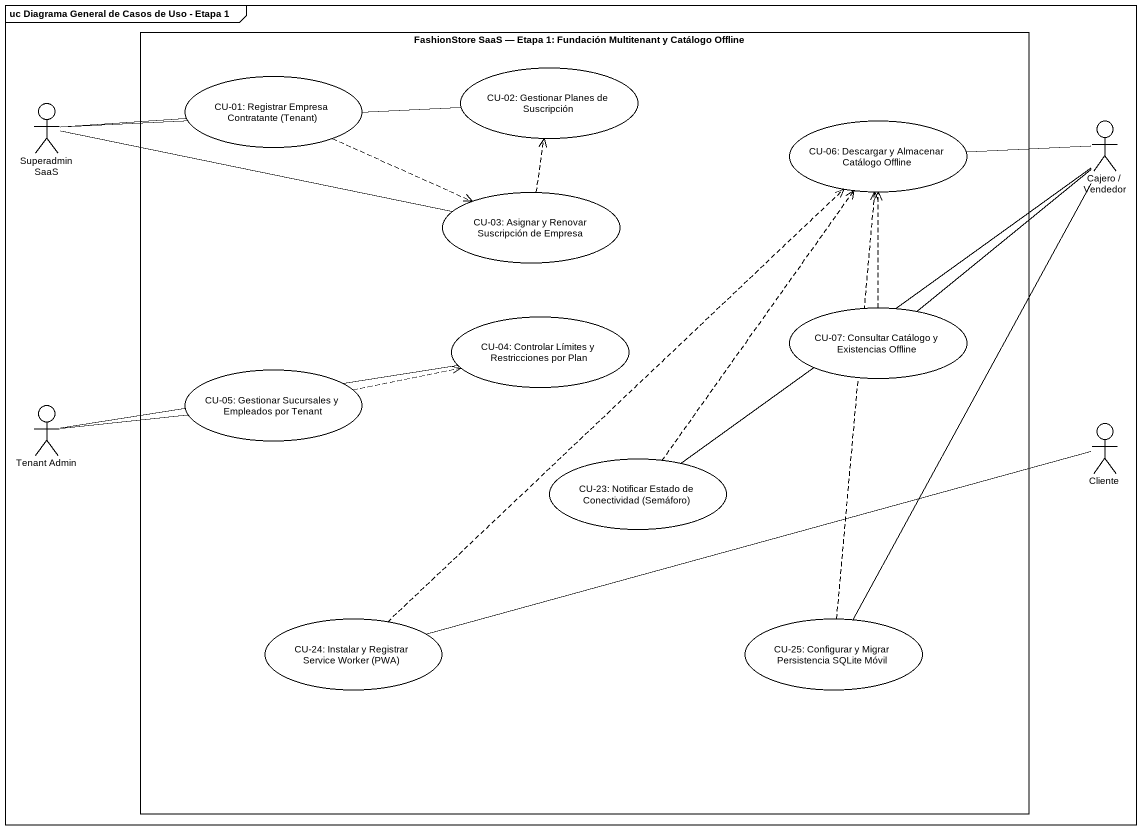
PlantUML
@startuml
mainframe uc Diagrama General de Casos de Uso - Etapa 1
rectangle "FashionStore SaaS — Etapa 1: Fundación Multitenant y Catálogo Offline" as FashionStore_SaaS_Etapa_1 {
  usecase "CU-01: Registrar Empresa Contratante (Tenant)" as CU_01_Registrar_Empresa
  usecase "CU-02: Gestionar Planes de Suscripción" as CU_02_Gestionar_Planes_de
  usecase "CU-06: Descargar y Almacenar Catálogo Offline" as CU_06_Descargar_y_Almacenar
  usecase "CU-03: Asignar y Renovar Suscripción de Empresa" as CU_03_Asignar_y_Renovar
  usecase "CU-04: Controlar Límites y Restricciones por Plan" as CU_04_Controlar_Límites_y
  usecase "CU-07: Consultar Catálogo y Existencias Offline" as CU_07_Consultar_Catálogo_y
  usecase "CU-05: Gestionar Sucursales y Empleados por Tenant" as CU_05_Gestionar_Sucursales
  usecase "CU-23: Notificar Estado de Conectividad (Semáforo)" as CU_23_Notificar_Estado_de
  usecase "CU-24: Instalar y Registrar Service Worker (PWA)" as CU_24_Instalar_y_Registrar
  usecase "CU-25: Configurar y Migrar Persistencia SQLite Móvil" as CU_25_Configurar_y_Migrar
}
actor "Superadmin SaaS" as Superadmin_SaaS
actor "Cajero / Vendedor" as Cajero_Vendedor
actor "Tenant Admin" as Tenant_Admin
actor Cliente
CU_01_Registrar_Empresa .right.> CU_03_Asignar_y_Renovar
Superadmin_SaaS -right- CU_01_Registrar_Empresa
Superadmin_SaaS -right- CU_01_Registrar_Empresa
Superadmin_SaaS -right- CU_02_Gestionar_Planes_de
Superadmin_SaaS -right- CU_02_Gestionar_Planes_de
Superadmin_SaaS -right- CU_03_Asignar_y_Renovar
Superadmin_SaaS -right- CU_03_Asignar_y_Renovar
Cajero_Vendedor -left- CU_06_Descargar_y_Almacenar
Cajero_Vendedor -left- CU_06_Descargar_y_Almacenar
Cajero_Vendedor -- CU_07_Consultar_Catálogo_y
Cajero_Vendedor -- CU_07_Consultar_Catálogo_y
Cajero_Vendedor -- CU_23_Notificar_Estado_de
Cajero_Vendedor -- CU_23_Notificar_Estado_de
Cajero_Vendedor -- CU_25_Configurar_y_Migrar
Cajero_Vendedor -- CU_25_Configurar_y_Migrar
CU_03_Asignar_y_Renovar .up.> CU_02_Gestionar_Planes_de
CU_07_Consultar_Catálogo_y .up.> CU_06_Descargar_y_Almacenar
CU_05_Gestionar_Sucursales .right.> CU_04_Controlar_Límites_y
Tenant_Admin -right- CU_04_Controlar_Límites_y
Tenant_Admin -right- CU_04_Controlar_Límites_y
Tenant_Admin -right- CU_05_Gestionar_Sucursales
Tenant_Admin -right- CU_05_Gestionar_Sucursales
Cliente -left- CU_24_Instalar_y_Registrar
Cliente -left- CU_24_Instalar_y_Registrar
CU_23_Notificar_Estado_de .up.> CU_06_Descargar_y_Almacenar
CU_24_Instalar_y_Registrar .up.> CU_06_Descargar_y_Almacenar
CU_25_Configurar_y_Migrar .up.> CU_06_Descargar_y_Almacenar
@enduml
